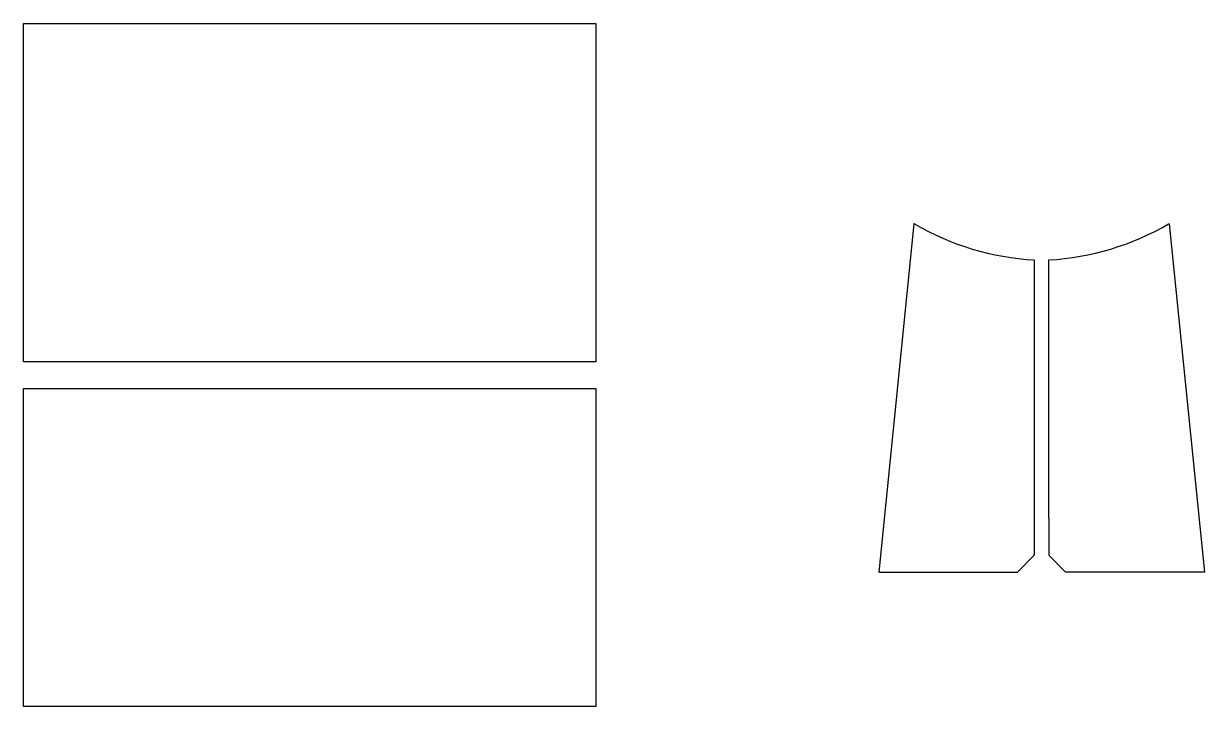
# Model space of a CAD drawing. Header units: millimetres. Extents: x 2111 to 2464, y 1800 to 2004.
import ezdxf

# ---------------------------------------------------------------- set-up
doc = ezdxf.new("R2010")
doc.units = ezdxf.units.MM

msp = doc.modelspace()

# ---------------------------------------------------------------- linework, layer by layer
for p, q in [((2111.19, 1902.73), (2111.19, 2003.73)), ((2111.19, 2003.73), (2282.19, 2003.73)), ((2282.19, 2003.73), (2282.19, 1902.73)), ((2377.26, 1943.9), (2366.76, 1839.9)), ((2377.45, 1943.9), (2377.26, 1943.9)), ((2453.41, 1943.9), (2453.6, 1943.9)), ((2453.6, 1943.9), (2464.1, 1839.9)), ((2413.26, 1933.06), (2413.26, 1933.13)), ((2413.26, 1933.06), (2413.26, 1933.13)), ((2413.26, 1933.06), (2413.26, 1844.9)), ((2417.6, 1933.06), (2417.6, 1933.13)), ((2417.6, 1855.9), (2417.6, 1933.06)), ((2282.19, 1902.73), (2111.19, 1902.73)), ((2111.19, 1894.77), (2282.19, 1894.77)), ((2111.19, 1799.77), (2111.19, 1894.77)), ((2282.19, 1894.77), (2282.19, 1799.77)), ((2417.6, 1855.9), (2417.6, 1844.9)), ((2413.26, 1844.9), (2408.26, 1839.9)), ((2417.6, 1844.9), (2422.6, 1839.9)), ((2366.76, 1839.9), (2398.76, 1839.9)), ((2398.76, 1839.9), (2408.26, 1839.9)), ((2432.1, 1839.9), (2422.6, 1839.9)), ((2464.1, 1839.9), (2432.1, 1839.9)), ((2282.19, 1799.77), (2111.19, 1799.77))]:
    msp.add_line(p, q)
for centre, start, end in [((2417.76, 2013.01), 239.7495, 266.7754), ((2413.1, 2013.01), 273.2246, 300.2505)]:
    msp.add_arc(centre, 80, start, end)

doc.saveas('drawing.dxf')
